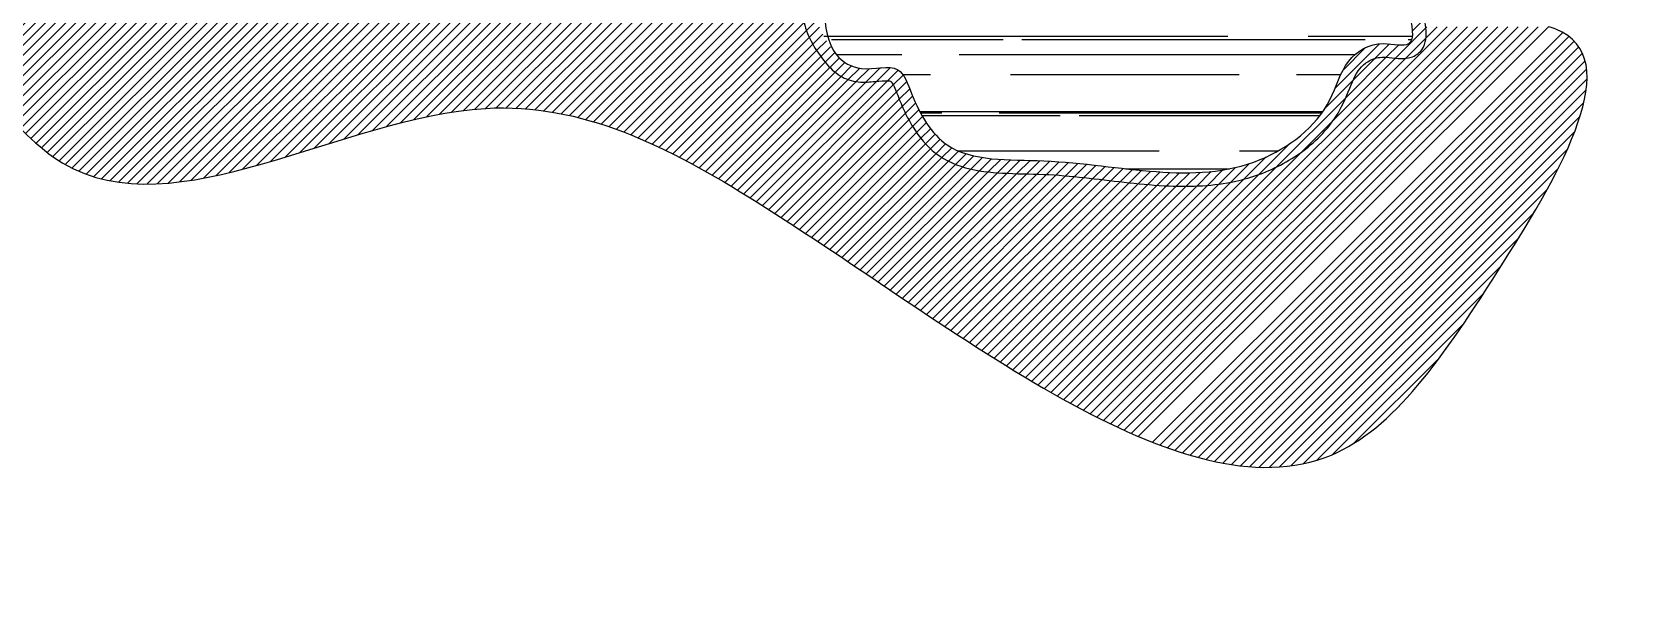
# Model space of a CAD drawing. Header units: millimetres. Extents: x -54.3 to 12.1, y 152.8 to 185.4.
# Drawn here: x -2.07 to 12.13, y 152.83 to 157.85 of the extents above; entities that cross this region are included whole.
import ezdxf

# ---------------------------------------------------------------- set-up
doc = ezdxf.new("R2010")
doc.units = ezdxf.units.MM
doc.header["$LTSCALE"] = 2
for name, color, linetype in [('MUROS', 30, 'Continuous'), ('PISO EXTERIOR', 55, 'Continuous'), ('PISO INTERIOR', 41, 'Continuous'), ('VENTANAS', 170, 'Continuous')]:
    doc.layers.add(name, color=color, linetype=linetype)
pattern_1 = [(44.99999999999996, (-179.6608391449199, 34.28022411355022), (-0.04490128060534574, 0.04490128060534579), [])]

msp = doc.modelspace()

# ---------------------------------------------------------------- hatches: boundary and pattern name
at = {"layer": 'PISO EXTERIOR'}
h = msp.add_hatch(dxfattribs=at)
h.set_pattern_fill('ANSI31', color=256, scale=0.02, angle=360, style=0)
h.set_pattern_definition(pattern_1)
edge = h.paths.add_edge_path()
edge.add_spline(control_points=[(10.3120351742381, 157.899136353524), (10.31326319519119, 157.8882055620318), (10.31423823907195, 157.8772486318043), (10.31649034554615, 157.8401497418412), (10.3164244295759, 157.8136478584555), (10.30712705535708, 157.75661832232), (10.29776973949154, 157.7248118541508), (10.25362585872349, 157.6634120810905), (10.21503194200405, 157.6375712354187), (10.14927743785417, 157.6170646878773), (10.12165288795241, 157.616198557018), (10.05472240282588, 157.6171341962039), (10.01801509822908, 157.6226352954907), (9.952726749241457, 157.628692330415), (9.928166035923049, 157.629187830686), (9.864168755689512, 157.6213046409285), (9.827926026041915, 157.6074756839995), (9.742709329035755, 157.5532513009838), (9.704914114231961, 157.5050821481401), (9.638795601754133, 157.3684157431636), (9.61087030269865, 157.2798833114416), (9.524220799134717, 157.1102255015238), (9.473854986633476, 157.0383657354954), (9.3111001896199, 156.8538027198082), (9.18230619618398, 156.7570809816344), (8.909449236321755, 156.6081898011767), (8.76676785151161, 156.5571923538648), (8.427693628838675, 156.4824525500204), (8.229701935114257, 156.4750558349063), (7.796781470346524, 156.4941618388841), (7.561269859475225, 156.527019291125), (7.204634053172093, 156.5662025553695), (7.085212390266541, 156.5776419828835), (6.845027614209265, 156.5905755677978), (6.720892299455635, 156.5904566689094), (6.483841945542927, 156.6007483129889), (6.372057765389421, 156.6100266823529), (6.155572457543336, 156.6609488460163), (6.04883430247056, 156.704555889012), (5.878115027458897, 156.8382927724721), (5.813162094061418, 156.9176099494009), (5.73149552611013, 157.0492498982635), (5.70686919322079, 157.0953457247125), (5.66171981052738, 157.1906925979223), (5.640705678188986, 157.2420338083698), (5.604357282915224, 157.3367512829988), (5.587381112552144, 157.3770866042032), (5.567125588856719, 157.407869785019), (5.562007641627041, 157.412193899955), (5.559880077821354, 157.4136800365844), (5.558427572778463, 157.4148579662404), (5.532049117544169, 157.4196203291256), (5.497457814119819, 157.4192159659197), (5.413867513545732, 157.411577669624), (5.365168347747691, 157.4050906701003), (5.257206492914143, 157.4073379528226), (5.199991239629149, 157.4185740186009), (5.096530392359135, 157.4675277343693), (5.05072733346875, 157.503734041313), (4.966692980817093, 157.592785672013), (4.926409191332844, 157.6470273763683), (4.854756313667302, 157.7632936233896), (4.823770901030933, 157.8240039764496), (4.803050585038081, 157.8903039371469), (4.801733391374048, 157.8947099417258), (4.800481750849343, 157.8991363535297)], knot_values=[0.1807807147034408, 0.1807807147034408, 0.1807807147034408, 0.1807807147034408, 0.2045218454406657, 0.2045218454406657, 0.260996545046611, 0.260996545046611, 0.3174712446525563, 0.3174712446525563, 0.3739459442585016, 0.3739459442585016, 0.4304206438644469, 0.4304206438644469, 0.5241822751401024, 0.5241822751401024, 0.6179439064157579, 0.6179439064157579, 0.7809841655566734, 0.7809841655566734, 1.046047609487548, 1.046047609487548, 1.311111053418423, 1.311111053418423, 1.539607129706889, 1.539607129706889, 1.959497331262166, 1.959497331262166, 2.379387532817443, 2.379387532817443, 2.960520668853423, 2.960520668853423, 3.649310473936705, 3.649310473936705, 3.993705376478346, 3.993705376478346, 4.338100279019987, 4.338100279019987, 4.644399079386835, 4.644399079386835, 4.950697879753683, 4.950697879753683, 5.222026212799909, 5.222026212799909, 5.357690379323021, 5.357690379323021, 5.493354545846134, 5.493354545846134, 5.629018712369247, 5.629018712369247, 5.701589826864622, 5.701589826864622, 5.774160941359997, 5.774160941359997, 5.897181744539334, 5.897181744539334, 6.020202547718671, 6.020202547718671, 6.143223350898007, 6.143223350898007, 6.266244154077344, 6.266244154077344, 6.389264957256681, 6.389264957256681, 6.512285760436018, 6.512285760436018, 6.521020780351538, 6.521020780351538, 6.521020780351538, 6.521020780351538], degree=3, periodic=0)
edge.add_line((4.800481750849327, 157.8991363535298), (-1.442233869281019, 157.8991363535298))
edge.add_line((-1.442233869281019, 157.8991363535298), (-1.442233869281075, 160.4491363535297))
edge.add_line((-1.442233869281075, 160.4491363535297), (-4.792233869280928, 160.4491363535297))
edge.add_line((-4.792233869280928, 160.4491363535297), (-4.792233869280928, 160.2491363535298))
edge.add_line((-4.792233869280928, 160.2491363535298), (-5.442233869280962, 160.2491363535298))
edge.add_line((-5.442233869280962, 160.2491363535298), (-11.69527205430634, 160.2491363535297))
edge.add_spline(control_points=[(-11.69527205430635, 160.2491363535297), (-11.42202020853384, 159.4103280525289), (-10.67189804776704, 157.1076585373899), (-6.655021600560207, 157.5435949159213), (-3.267819500344523, 158.7228101331312), (-1.471674893549917, 155.638394643517), (1.702054934880803, 157.7818741793214), (5.211663406404602, 156.0182452078335), (8.96883488740172, 152.8299384191217), (10.85771943704314, 155.5067183507404), (12.12521757173418, 157.6573417466409), (11.42237808398734, 157.8916095661575), (11.39979656428918, 157.8991363535297)], knot_values=[0, 0, 0, 0, 2.423270108643096, 6.652283006096489, 10.03744458770815, 11.74174904432096, 15.52786068124096, 18.07848251816318, 23.65062882629243, 25.94810610401523, 28.06861561205069, 28.139007036297, 28.139007036297, 28.139007036297, 28.139007036297], degree=3, periodic=0)
edge.add_line((11.39979656428909, 157.8991363535297), (10.31203517424104, 157.8991363535298))
at = {"layer": 'PISO INTERIOR'}
h = msp.add_hatch(dxfattribs=at)
h.set_pattern_fill('ANSI31', color=256, scale=0.02, angle=360, style=0)
h.set_pattern_definition(pattern_1)
edge = h.paths.add_edge_path()
edge.add_spline(control_points=[(4.800481750849279, 157.8991363535298), (4.794944466568687, 157.9187188934185), (4.790690185973368, 157.9387008427814), (4.785820619221361, 157.9859774082086), (4.785742304470567, 158.0144154148298), (4.795244829404986, 158.0466409643164), (4.795583038492474, 158.0475582546771), (4.796168556387578, 158.0491363535301)], knot_values=[0.09466367689192301, 0.09466367689192301, 0.09466367689192301, 0.09466367689192301, 0.1333075906311139, 0.1333075906311139, 0.180686524285854, 0.180686524285854, 0.1807807147034109, 0.1807807147034109, 0.1807807147034109, 0.1807807147034109], degree=3, periodic=0)
edge.add_line((4.796168556387521, 158.0491363535298), (-1.442233869281075, 158.0491363535298))
edge.add_line((-1.442233869281075, 158.0491363535298), (-1.442233869281075, 157.8991363535298))
edge.add_line((-1.442233869281075, 157.8991363535298), (4.800481750849279, 157.8991363535298))
h.paths.add_polyline_path([(-1.292233869281041, 158.2091363535298), (-1.292233869280984, 158.0491363535298), (2.064277506003712, 158.0491363535298), (2.064277506003712, 158.2091363535297)])
edge = h.paths.add_edge_path()
edge.add_spline(control_points=[(10.16116966386928, 158.0491363535298), (10.19115033721342, 157.9166568310003), (10.24342469171503, 157.6856653037119), (9.875874602714156, 157.790005062178), (9.577948347197399, 157.6117292457176), (9.45131746682599, 157.087785277712), (8.51769616913483, 156.3915601791579), (7.322115555249034, 156.7684777559195), (6.075717141905862, 156.6831544553815), (5.777085335881132, 157.1858640985285), (5.645740072387888, 157.5969345964148), (5.3017165865406, 157.4868290775831), (5.042964991389304, 157.623380947109), (4.827289185413029, 158.0491363535298), (4.966081924202307, 158.0491363535298)], knot_values=[0, 0, 0, 0, 0.3008067445475859, 0.5244871661296457, 0.8716450832451823, 1.253422472758413, 2.071246764368008, 3.989983293756819, 4.861884081217715, 5.416224593885289, 5.659616434292749, 5.981439942675614, 6.234559217235292, 6.650937433603085, 6.650937433603085, 6.650937433603085, 6.650937433603085], degree=3, periodic=0)
edge.add_line((4.966081924202307, 158.0491363535298), (4.796168556387663, 158.0491363535298))
edge.add_spline(control_points=[(4.796168556387578, 158.0491363535301), (4.795583038492474, 158.0475582546771), (4.795244829404986, 158.0466409643164), (4.785742304470567, 158.0144154148298), (4.785820619221361, 157.9859774082086), (4.791184656498864, 157.9339002374416), (4.796973327235968, 157.9097496808106), (4.823770901030933, 157.8240039764496), (4.854756313667302, 157.7632936233896), (4.926409191332844, 157.6470273763683), (4.966692980817093, 157.592785672013), (5.05072733346875, 157.503734041313), (5.096530392359135, 157.4675277343693), (5.199991239629149, 157.4185740186009), (5.257206492914143, 157.4073379528226), (5.365168347747691, 157.4050906701003), (5.413867513545732, 157.411577669624), (5.497457814119819, 157.4192159659197), (5.532049117544169, 157.4196203291256), (5.558427572778463, 157.4148579662404), (5.559880077821354, 157.4136800365844), (5.562007641627041, 157.412193899955), (5.567125588856719, 157.407869785019), (5.587381112552144, 157.3770866042032), (5.604357282915224, 157.3367512829988), (5.640705678188986, 157.2420338083698), (5.66171981052738, 157.1906925979223), (5.70686919322079, 157.0953457247125), (5.73149552611013, 157.0492498982635), (5.813162094061418, 156.9176099494009), (5.878115027458897, 156.8382927724721), (6.04883430247056, 156.704555889012), (6.155572457543336, 156.6609488460163), (6.372057765389421, 156.6100266823529), (6.483841945542927, 156.6007483129889), (6.720892299455635, 156.5904566689094), (6.845027614209265, 156.5905755677978), (7.085212390266541, 156.5776419828835), (7.204634053172093, 156.5662025553695), (7.561269859475225, 156.527019291125), (7.796781470346524, 156.4941618388841), (8.229701935114257, 156.4750558349063), (8.427693628838675, 156.4824525500204), (8.76676785151161, 156.5571923538648), (8.909449236321755, 156.6081898011767), (9.18230619618398, 156.7570809816344), (9.3111001896199, 156.8538027198082), (9.473854986633476, 157.0383657354954), (9.524220799134717, 157.1102255015238), (9.61087030269865, 157.2798833114416), (9.638795601754133, 157.3684157431636), (9.704914114231961, 157.5050821481401), (9.742709329035755, 157.5532513009838), (9.827926026041915, 157.6074756839995), (9.864168755689512, 157.6213046409285), (9.928166035923049, 157.629187830686), (9.952726749241457, 157.628692330415), (10.01801509822908, 157.6226352954907), (10.05472240282588, 157.6171341962039), (10.12165288795241, 157.616198557018), (10.14927743785417, 157.6170646878773), (10.21503194200405, 157.6375712354187), (10.25362585872349, 157.6634120810905), (10.29776973949154, 157.7248118541508), (10.30712705535708, 157.75661832232), (10.3164244295759, 157.8136478584555), (10.31649034554615, 157.8401497418412), (10.31114884272537, 157.9281401755335), (10.29759733832784, 157.9892792816654), (10.28418419025362, 158.0491363535298)], knot_values=[0.094663676891923, 0.094663676891923, 0.094663676891923, 0.094663676891923, 0.09475786730948, 0.09475786730948, 0.14213680096422, 0.14213680096422, 0.18951573461896, 0.18951573461896, 0.3125365377982968, 0.3125365377982968, 0.4355573409776335, 0.4355573409776335, 0.5585781441569703, 0.5585781441569703, 0.681598947336307, 0.681598947336307, 0.8046197505156437, 0.8046197505156437, 0.9276405536949804, 0.9276405536949804, 1.000211668190356, 1.000211668190356, 1.072782782685731, 1.072782782685731, 1.208446949208844, 1.208446949208844, 1.344111115731957, 1.344111115731957, 1.479775282255069, 1.479775282255069, 1.751103615301295, 1.751103615301295, 2.057402415668143, 2.057402415668143, 2.363701216034991, 2.363701216034991, 2.708096118576632, 2.708096118576632, 3.052491021118273, 3.052491021118273, 3.741280826201555, 3.741280826201555, 4.322413962237535, 4.322413962237535, 4.742304163792812, 4.742304163792812, 5.162194365348089, 5.162194365348089, 5.390690441636555, 5.390690441636555, 5.65575388556743, 5.65575388556743, 5.920817329498305, 5.920817329498305, 6.08385758863922, 6.08385758863922, 6.177619219914876, 6.177619219914876, 6.271380851190531, 6.271380851190531, 6.327855550796476, 6.327855550796476, 6.384330250402422, 6.384330250402422, 6.440804950008367, 6.440804950008367, 6.497279649614312, 6.497279649614312, 6.63105931362669, 6.63105931362669, 6.63105931362669, 6.63105931362669], degree=3, periodic=0)
edge.add_line((10.28418419025356, 158.0491363535297), (10.16116966386925, 158.0491363535297))
at = {"layer": 'VENTANAS'}
h = msp.add_hatch(dxfattribs=at)
h.set_pattern_fill('AR-RROOF', color=256, scale=0.02, angle=360, style=0)
h.set_pattern_definition([(359.9999999999999, (-179.6608391449199, 41.31992001276558), (1.1176, 0.5079999999999995), [7.62, -1.016, 2.54, -0.508]), (359.9999999999999, (-178.9851991449199, 41.57392001276554), (-0.5079999999999997, 0.6756400000000002), [1.524, -0.16764, 3.048, -0.381]), (359.9999999999999, (-179.4068391449199, 41.75172001276559), (2.6416, 0.3403599999999987), [4.064, -0.7112, 2.032, -0.508])])
edge = h.paths.add_edge_path()
edge.add_spline(control_points=[(4.966081924202307, 158.0491363535298), (4.827289185413029, 158.0491363535298), (5.042964991389304, 157.623380947109), (5.3017165865406, 157.4868290775831), (5.645740072387888, 157.5969345964148), (5.777085335881132, 157.1858640985285), (6.075717141905862, 156.6831544553815), (7.322115555249034, 156.7684777559195), (8.51769616913483, 156.3915601791579), (9.45131746682599, 157.087785277712), (9.577948347197399, 157.6117292457176), (9.875874602714156, 157.790005062178), (10.24342469171503, 157.6856653037119), (10.19115033721342, 157.9166568310003), (10.16116966386928, 158.0491363535298)], knot_values=[0, 0, 0, 0, 0.4163782163677934, 0.6694974909274712, 0.9913209993103353, 1.234712839717796, 1.789053352385369, 2.660954139846266, 4.579690669235077, 5.397514960844672, 5.779292350357903, 6.126450267473439, 6.350130689055499, 6.650937433603085, 6.650937433603085, 6.650937433603085, 6.650937433603085], degree=3, periodic=0)
edge.add_line((10.16116966386922, 158.0491363535298), (4.966081924202335, 158.0491363535298))

# ---------------------------------------------------------------- linework, layer by layer
at = {"layer": 'MUROS'}
msp.add_open_spline([(4.796005705557626, 158.0491363535298), (4.85218160199198, 158.1991292283018), (4.795476649636974, 158.0474271274056), (4.785742304470567, 158.0144154148298), (4.785820619221361, 157.9859774082086), (4.791184656498864, 157.9339002374416), (4.796973327235968, 157.9097496808106), (4.823770901030933, 157.8240039764496), (4.854756313667302, 157.7632936233896), (4.926409191332844, 157.6470273763683), (4.966692980817093, 157.592785672013), (5.05072733346875, 157.503734041313), (5.096530392359135, 157.4675277343693), (5.199991239629149, 157.4185740186009), (5.257206492914143, 157.4073379528226), (5.365168347747691, 157.4050906701003), (5.413867513545732, 157.411577669624), (5.497457814119819, 157.4192159659197), (5.532049117544169, 157.4196203291256), (5.558427572778463, 157.4148579662404), (5.559880077821354, 157.4136800365844), (5.562007641627041, 157.412193899955), (5.567125588856719, 157.407869785019), (5.587381112552144, 157.3770866042032), (5.604357282915224, 157.3367512829988), (5.640705678188986, 157.2420338083698), (5.66171981052738, 157.1906925979223), (5.70686919322079, 157.0953457247125), (5.73149552611013, 157.0492498982635), (5.813162094061418, 156.9176099494009), (5.878115027458897, 156.8382927724721), (6.04883430247056, 156.704555889012), (6.155572457543336, 156.6609488460163), (6.372057765389421, 156.6100266823529), (6.483841945542927, 156.6007483129889), (6.720892299455635, 156.5904566689094), (6.845027614209265, 156.5905755677978), (7.085212390266541, 156.5776419828835), (7.204634053172093, 156.5662025553695), (7.561269859475225, 156.527019291125), (7.796781470346524, 156.4941618388841), (8.229701935114257, 156.4750558349063), (8.427693628838675, 156.4824525500204), (8.76676785151161, 156.5571923538648), (8.909449236321755, 156.6081898011767), (9.18230619618398, 156.7570809816344), (9.3111001896199, 156.8538027198082), (9.473854986633476, 157.0383657354954), (9.524220799134717, 157.1102255015238), (9.61087030269865, 157.2798833114416), (9.638795601754133, 157.3684157431636), (9.704914114231961, 157.5050821481401), (9.742709329035755, 157.5532513009838), (9.827926026041915, 157.6074756839995), (9.864168755689512, 157.6213046409285), (9.928166035923049, 157.629187830686), (9.952726749241457, 157.628692330415), (10.01801509822908, 157.6226352954907), (10.05472240282588, 157.6171341962039), (10.12165288795241, 157.616198557018), (10.14927743785417, 157.6170646878773), (10.21503194200405, 157.6375712354187), (10.25362585872349, 157.6634120810905), (10.29776973949154, 157.7248118541508), (10.30712705535708, 157.75661832232), (10.3164244295759, 157.8136478584555), (10.31649034554615, 157.8401497418412), (10.31114884272537, 157.9281401755335), (10.29759733832784, 157.9892792816654), (10.28418419025362, 158.0491363535298)], degree=3, knots=[0.09350553937461412, 0.09350553937461412, 0.09350553937461412, 0.09350553937461412, 0.09475786730948, 0.09475786730948, 0.14213680096422, 0.14213680096422, 0.18951573461896, 0.18951573461896, 0.3125365377982968, 0.3125365377982968, 0.4355573409776335, 0.4355573409776335, 0.5585781441569703, 0.5585781441569703, 0.681598947336307, 0.681598947336307, 0.8046197505156437, 0.8046197505156437, 0.9276405536949804, 0.9276405536949804, 1.000211668190356, 1.000211668190356, 1.072782782685731, 1.072782782685731, 1.208446949208844, 1.208446949208844, 1.344111115731957, 1.344111115731957, 1.479775282255069, 1.479775282255069, 1.751103615301295, 1.751103615301295, 2.057402415668143, 2.057402415668143, 2.363701216034991, 2.363701216034991, 2.708096118576632, 2.708096118576632, 3.052491021118273, 3.052491021118273, 3.741280826201555, 3.741280826201555, 4.322413962237535, 4.322413962237535, 4.742304163792812, 4.742304163792812, 5.162194365348089, 5.162194365348089, 5.390690441636555, 5.390690441636555, 5.65575388556743, 5.65575388556743, 5.920817329498305, 5.920817329498305, 6.08385758863922, 6.08385758863922, 6.177619219914876, 6.177619219914876, 6.271380851190531, 6.271380851190531, 6.327855550796476, 6.327855550796476, 6.384330250402422, 6.384330250402422, 6.440804950008367, 6.440804950008367, 6.497279649614312, 6.497279649614312, 6.63105931362669, 6.63105931362669, 6.63105931362669, 6.63105931362669], dxfattribs=at)
at = {"layer": 'MUROS', "start_tangent": (-1, 4.898425415289509e-16)}
msp.add_spline([(4.966081924202307, 158.0491363535298), (5.079728455177154, 157.6485676514785), (5.30154403865199, 157.5266364656345), (5.62317659377478, 157.5155517900398), (5.745175205601662, 157.3049433222868), (6.060664367407718, 156.8491363535298), (6.920797634355345, 156.706371700114), (8.839502145002562, 156.7174563757087), (9.460585819647768, 157.2495199443131), (9.626947507253895, 157.5931443963539), (9.93748924228722, 157.7483296089822), (10.16116966386928, 157.7483296089822), (10.16116966386928, 158.0491363535298)], degree=3, dxfattribs=at)
at = {"layer": 'PISO EXTERIOR'}
msp.add_spline([(-11.69527205430635, 160.2491363535297), (-10.62179265597653, 158.0766078725186), (-6.403515138959776, 157.7754685754183), (-3.019621909230217, 157.8681267828802), (-1.791222495696822, 156.6867341463443), (1.963508126856389, 157.1731899812176), (4.373952509971069, 156.3392657455131), (9.472969576541423, 154.092303477467), (11.00267461468112, 155.806480929758), (11.46617693481267, 157.8757141628425), (11.39979656428918, 157.8991363535297)], degree=3, dxfattribs=at)

doc.saveas('drawing.dxf')
